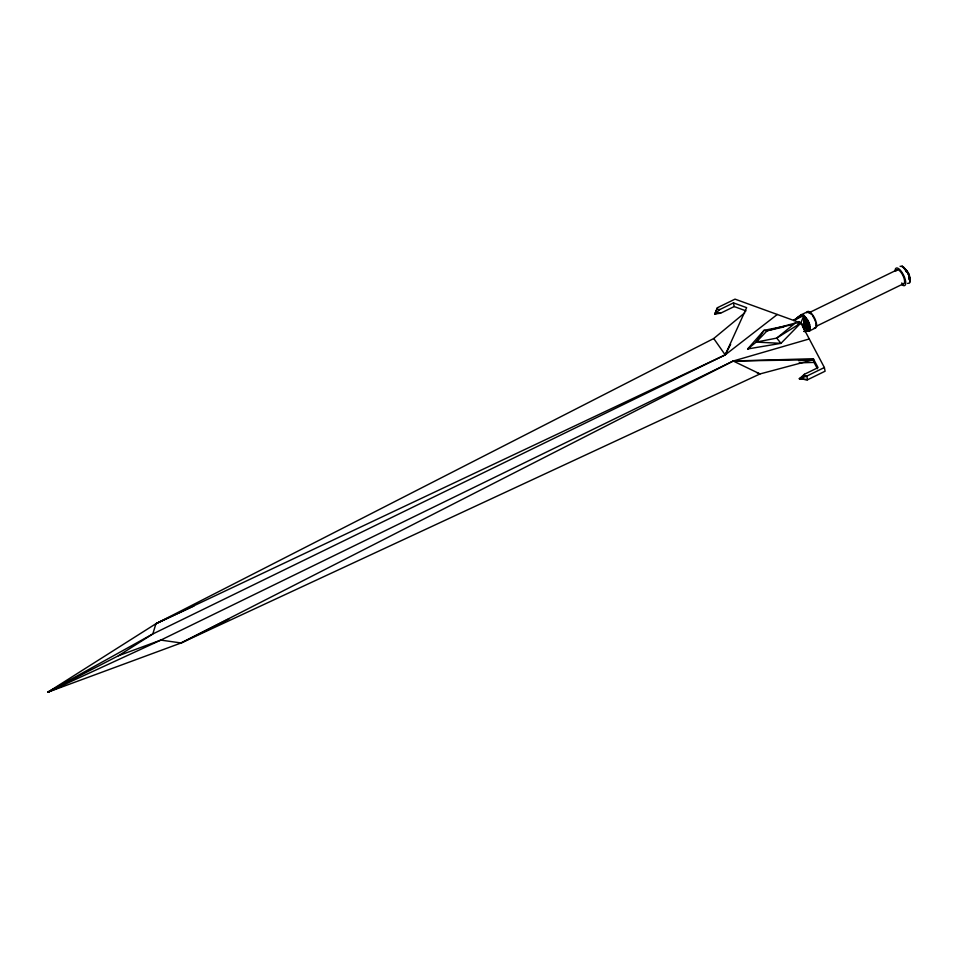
<?xml version="1.0" encoding="UTF-8"?>
<svg xmlns="http://www.w3.org/2000/svg" width="958" height="958" viewBox="0 0 958 958"><rect width="100%" height="100%" fill="white"/><g stroke="black" fill="none" stroke-linecap="round" stroke-linejoin="round"><path stroke-width="1.44" d="M797.164 318.511L800.912 314.99L793.799 320.463L801.678 314.559L803.882 315.398L803.726 329.636M746.031 310.871L734.187 306.572L720.536 313.23L714.824 313.996L717.446 307.71L735.025 299.136L800.852 323.026L824.371 367.525L825.089 371.213L807.498 379.787L799.391 378.733L804.397 374.279L818.048 367.621L813.342 358.723L733.217 361.022L160.812 640.1L47.9 692.155L155.938 623.706L713.734 338.521L744.785 312.811M804.277 375.835L806.792 376.099L807.498 379.787L799.391 378.733L804.277 375.835L804.397 374.279M805.163 316.595L803.379 327.792L809.57 324.475L806.001 328.534L810.312 328.331L804.085 331.48L809.714 330.738C811.474 325.253 807.702 319.182 803.882 315.398L793.799 320.463L801.678 314.559L808.037 311.47M817.413 368.77L814.049 362.411L813.342 358.723M905.861 271.545C909.346 270.719 910.962 280.083 909.465 283.101L907.573 283.412M777.297 314.475L725.206 354.879L155.938 623.706L152.801 633.968L118.409 655.763L47.9 692.155L181.11 642.974L760.005 373.943L813.246 359.729L733.217 361.022L181.11 642.974L160.812 640.1L118.409 655.763M804.085 331.48L809.714 330.738L806.349 330.378L805.642 326.69L807.69 320.176L803.379 327.792L806.468 318.224M790.937 324.99L764.017 330.354L747.659 348.963L780.974 343.335L800.852 323.026L803.882 315.398M720.536 313.23L718.033 312.955L714.824 313.996L717.446 307.71M730.631 344.317L725.206 354.879L152.801 633.968L47.9 692.155L64.33 685.162M750.234 347.706L747.659 348.963L756.197 342.102L764.017 330.354L767.142 330.773L784.003 326.894M805.642 326.69L808.744 322.307M756.197 342.102L767.142 330.773L795.308 323.038L800.852 323.026L776.722 338.102L756.197 342.102L780.974 343.335L776.722 338.102L795.308 323.038M714.824 313.996L719.829 309.542L733.469 302.884L746.641 307.662L725.206 354.879L713.734 338.521M793.799 320.463L802.684 314.703M900.077 266.3L903.238 266.731L907.573 271.821L901.969 265.989L906.436 270.922L904.58 269.234M55.815 688.072L47.9 692.155L58.654 687.221M181.11 642.974L229.19 618.784M808.672 312.931L897.311 269.725M798.313 324.259L800.852 323.026M806.001 328.534L810.109 326.522M816.168 326.319L903.466 283.76M815.306 328.067L808.959 331.157L805.367 331.324M824.371 367.525L806.792 376.099L799.391 378.733M155.938 623.706L193.935 606.031M809.27 338.952L733.217 361.022L760.005 373.943L757.263 372.973M806.349 330.378L810.181 329.768M798.565 360.651L813.246 359.729M799.212 362.843L814.049 362.411M717.314 309.266L719.829 309.542M798.936 321.553L802.768 324.487M909.31 276.419L905.993 269.761L908.603 273.689L910.1 280.538L908.926 274.946L909.872 278.61M733.469 302.884L734.187 306.572M908.974 278.85L908.926 275.449L909.956 282.071L908.831 275.808L909.082 278.73M806.804 312.859A9.113 3.341 64 0 1 814.599 318.128A9.113 3.341 64 0 1 814.3 327.923M809.534 313.05A7.7 2.826 64 0 1 811.63 314.655M812.719 316.032A7.7 2.826 64 0 1 815.354 321.313M815.797 323.05A7.7 2.826 64 0 1 815.869 325.792M896.269 270.898A7.7 2.826 64 0 1 903.286 276.263A7.7 2.826 64 0 1 901.598 283.053M895.095 270.982A9.724 3.569 64 0 1 899.802 269.653A9.724 3.569 64 0 1 905.645 281.413A9.724 3.569 64 0 1 901.957 284.789M903.119 267.426A7.7 2.826 64 0 1 909.381 277.425"/></g></svg>
